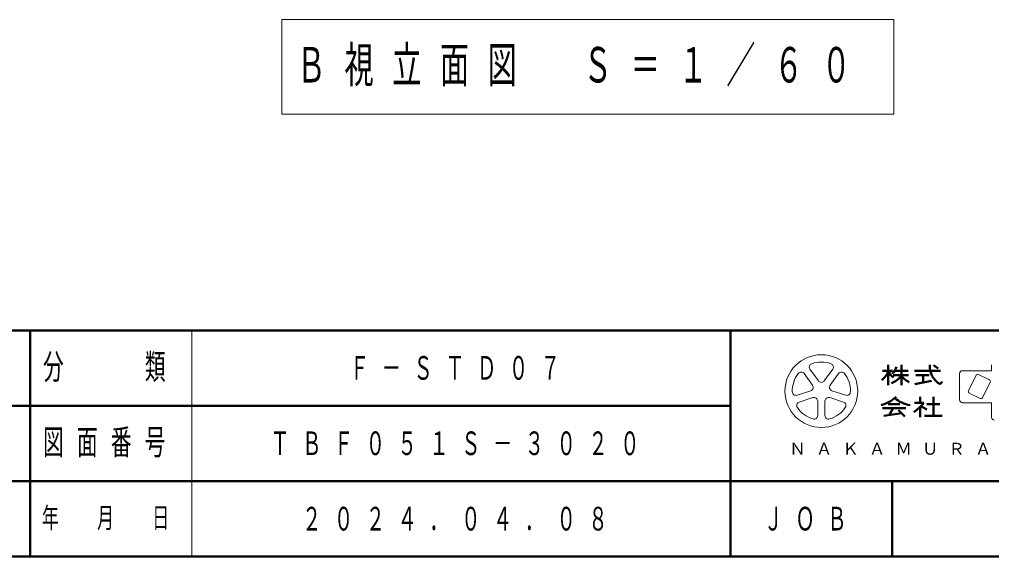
# Model space of a CAD drawing. Units: millimetres on the paper. Extents: x -385 to 0, y -594 to 267.
# Drawn here: x -136 to -45.8, y -297 to -247.1 of the extents above; entities that cross this region are included whole.
import ezdxf

# ---------------------------------------------------------------- set-up
doc = ezdxf.new("R2010")
doc.units = ezdxf.units.MM
doc.layers.add('LY_1', color=140, linetype='Continuous', lineweight=50)
doc.styles.add('ＭＳ ゴシック', font='')
doc.styles.get('ＭＳ ゴシック').set_extended_font_data('MS Gothic')

msp = doc.modelspace()

# ---------------------------------------------------------------- linework, layer by layer
at = {"layer": 'LY_1', "color": 7, "lineweight": 13}
for p, q in [((-111.644, -247.127), (-111.644, -255.927)), ((-54.844, -247.127), (-111.644, -247.127)), ((-54.844, -255.927), (-54.844, -247.127)), ((-111.644, -255.927), (-54.844, -255.927)), ((-120, -276), (-120, -297)), ((-62.629, -279.607), (-61.844, -280.687)), ((-61.298, -280.687), (-60.513, -279.607)), ((-45.776, -279.207), (-45.776, -279.747)), ((-62.39, -281.083), (-63.175, -280.003)), ((-59.967, -280.003), (-60.752, -281.083)), ((-48.746, -280.017), (-48.746, -282.447)), ((-48.476, -279.747), (-45.776, -279.747)), ((-47.198, -280.162), (-47.918, -281.6)), ((-45.975, -280.592), (-46.981, -280.089)), ((-46.622, -282.248), (-45.902, -280.81)), ((-63.828, -282.015), (-62.559, -281.603)), ((-62.35, -282.245), (-63.62, -282.657)), ((-59.522, -282.657), (-60.792, -282.245)), ((-60.583, -281.603), (-59.313, -282.015)), ((-47.845, -281.817), (-46.839, -282.32)), ((-61.908, -283.901), (-61.908, -282.566)), ((-61.233, -282.566), (-61.233, -283.901)), ((-48.476, -282.717), (-45.776, -282.717)), ((-45.776, -282.717), (-45.776, -284.067))]:
    msp.add_line(p, q, dxfattribs=at)
at = {"layer": 'LY_1', "color": 7}
for p, q in [((-385, -276), (0, -276)), ((-385, -297), (0, -297))]:
    msp.add_line(p, q, dxfattribs=at)
at = {"layer": 'LY_1'}
for p, q in [((-135, -276), (-135, -297)), ((-70, -276), (-70, -297)), ((-55.361, -279.207), (-55.361, -281.097)), ((-54.146, -279.207), (-54.146, -281.097)), ((-50.719, -279.533), (-51.16, -279.239)), ((-55.901, -279.747), (-54.956, -279.747)), ((-54.915, -280.152), (-53.471, -280.152)), ((-54.769, -279.747), (-53.525, -279.747)), ((-52.931, -279.747), (-50.501, -279.747)), ((-52.796, -280.152), (-51.581, -280.152)), ((-52.121, -280.152), (-52.121, -280.827)), ((-52.889, -280.98), (-51.353, -280.673)), ((-52.391, -282.177), (-52.391, -282.717)), ((-51.176, -282.177), (-51.176, -283.932)), ((-187.5, -283), (-70, -283)), ((-55.901, -283.216), (-53.741, -283.216)), ((-55.361, -282.852), (-54.281, -282.852)), ((-54.899, -283.216), (-55.289, -283.864)), ((-52.931, -282.717), (-52.051, -282.717)), ((-52.391, -283.09), (-52.391, -284.067)), ((-52.34, -283.04), (-51.796, -283.354)), ((-51.783, -282.852), (-50.568, -282.852)), ((-55.765, -283.933), (-54.113, -283.696)), ((-54.416, -283.393), (-53.81, -283.999)), ((-51.986, -283.932), (-50.366, -283.932)), ((-242.5, -290), (0, -290)), ((-55, -290), (-55, -297))]:
    msp.add_line(p, q, dxfattribs=at)
at = {"layer": 'LY_1', "color": 7, "lineweight": 13}
msp.add_circle((-61.571, -281.637), 3.375, dxfattribs=at)
for centre, radius, start, end in [((-62.356, -279.408), 0.338, 109.39847, 215.99997), ((-61.571, -281.637), 2.7, 70.60155, 109.39847), ((-60.786, -279.408), 0.338, 324, 70.60155), ((-61.571, -281.637), 2.7, 142.60154, 181.39846), ((-63.448, -280.202), 0.338, 35.99999, 142.60154), ((-59.694, -280.202), 0.338, 37.39846, 143.99995), ((-61.571, -281.637), 2.7, 358.60155, 37.39847), ((-48.476, -280.017), 0.27, 89.99998, 179.99996), ((-47.054, -280.234), 0.162, 63.43492, 153.43499), ((-62.663, -281.282), 0.338, 287.99998, 35.99999), ((-61.571, -280.488), 0.338, 215.99998, 324), ((-60.479, -281.282), 0.338, 143.99996, 251.99999), ((-46.047, -280.737), 0.162, 333.4349, 63.43487), ((-63.933, -281.694), 0.338, 181.39848, 287.99997), ((-62.246, -282.566), 0.338, 359.99997, 107.99999), ((-60.896, -282.566), 0.338, 71.99997, 179.99999), ((-59.209, -281.694), 0.338, 252.00001, 358.60156), ((-47.773, -281.672), 0.162, 153.43495, 243.43485), ((-46.766, -282.175), 0.162, 243.43498, 333.43496), ((-63.516, -282.978), 0.338, 107.99999, 214.60154), ((-61.571, -281.637), 2.7, 214.60156, 253.39848), ((-61.571, -281.637), 2.7, 286.60155, 325.39847), ((-59.626, -282.978), 0.338, 325.39847, 71.99996), ((-48.476, -282.447), 0.27, 179.99998, 270.00002), ((-62.246, -283.901), 0.338, 253.39847, 359.99997), ((-60.896, -283.901), 0.338, 179.99999, 286.60154), ((-45.506, -284.067), 0.27, 179.99998, 270.00002)]:
    msp.add_arc(centre, radius, start, end, dxfattribs=at)
at = {"layer": 'LY_1'}
for centre, radius, start, end in [((-56.002, -278.953), 1.467, 313.72108, 343.54317), ((-49.563, -279.306), 1.953, 177.09472, 240.51891), ((-57.466, -278.916), 2.285, 311.36185, 337.13638), ((-53.383, -278.573), 2.345, 212.50346, 230.00631), ((-56.374, -278.182), 3.034, 295.86917, 317.23867), ((-51.918, -278.182), 3.034, 222.76131, 240.10806), ((-51.54, -280.195), 1.299, 321.42112, 334.8249), ((-56.898, -279.743), 3.32, 285.11261, 313.40619), ((-52.77, -279.806), 3.192, 231.17281, 259.75506), ((-55.66, -279.774), 4.657, 304.87257, 320.80411)]:
    msp.add_arc(centre, radius, start, end, dxfattribs=at)

# ---------------------------------------------------------------- texts
at = {"layer": 'LY_1', "color": 7, "style": 'ＭＳ ゴシック'}
for s, insert, char_height, attachment_point in [('\\T1.64;\\W0.6;Ｂ視立面図\u3000Ｓ＝１／６０', (-110.244, -251.527), 3.299, 4), ('\\T1.64;\\W0.6;分\u3000\u3000類', (-127.5, -279.5), 2.346, 5), ('\\T1.64;\\W0.6;Ｆ－ＳＴＤ０７', (-95, -279.5), 2.199, 5), ('\\T1.64;\\W0.6;図面番号', (-127.5, -286.5), 2.346, 5), ('\\T1.64;\\W0.6;ＴＢＦ０５１Ｓ－３０２０', (-95, -286.5), 2.199, 5), ('\\T1.64;ＮＡＫＡＭＵＲＡ\u3000ＭＦＧ．ＣＯＲＰＯＲＡＴＩＯＮ', (-35, -287), 1.1, 5), ('\\T1.64;\\W0.6;年\u3000月\u3000日', (-127.5, -293.5), 1.906, 5), ('\\T1.64;\\W0.6;２０２４．０４．０８', (-95, -293.5), 2.199, 5), ('\\T1.64;\\W0.6;ＪＯＢ', (-62.5, -293.5), 2.199, 5)]:
    msp.add_mtext(s, dxfattribs=dict(at, insert=insert, char_height=char_height, attachment_point=attachment_point))

doc.saveas('drawing.dxf')
